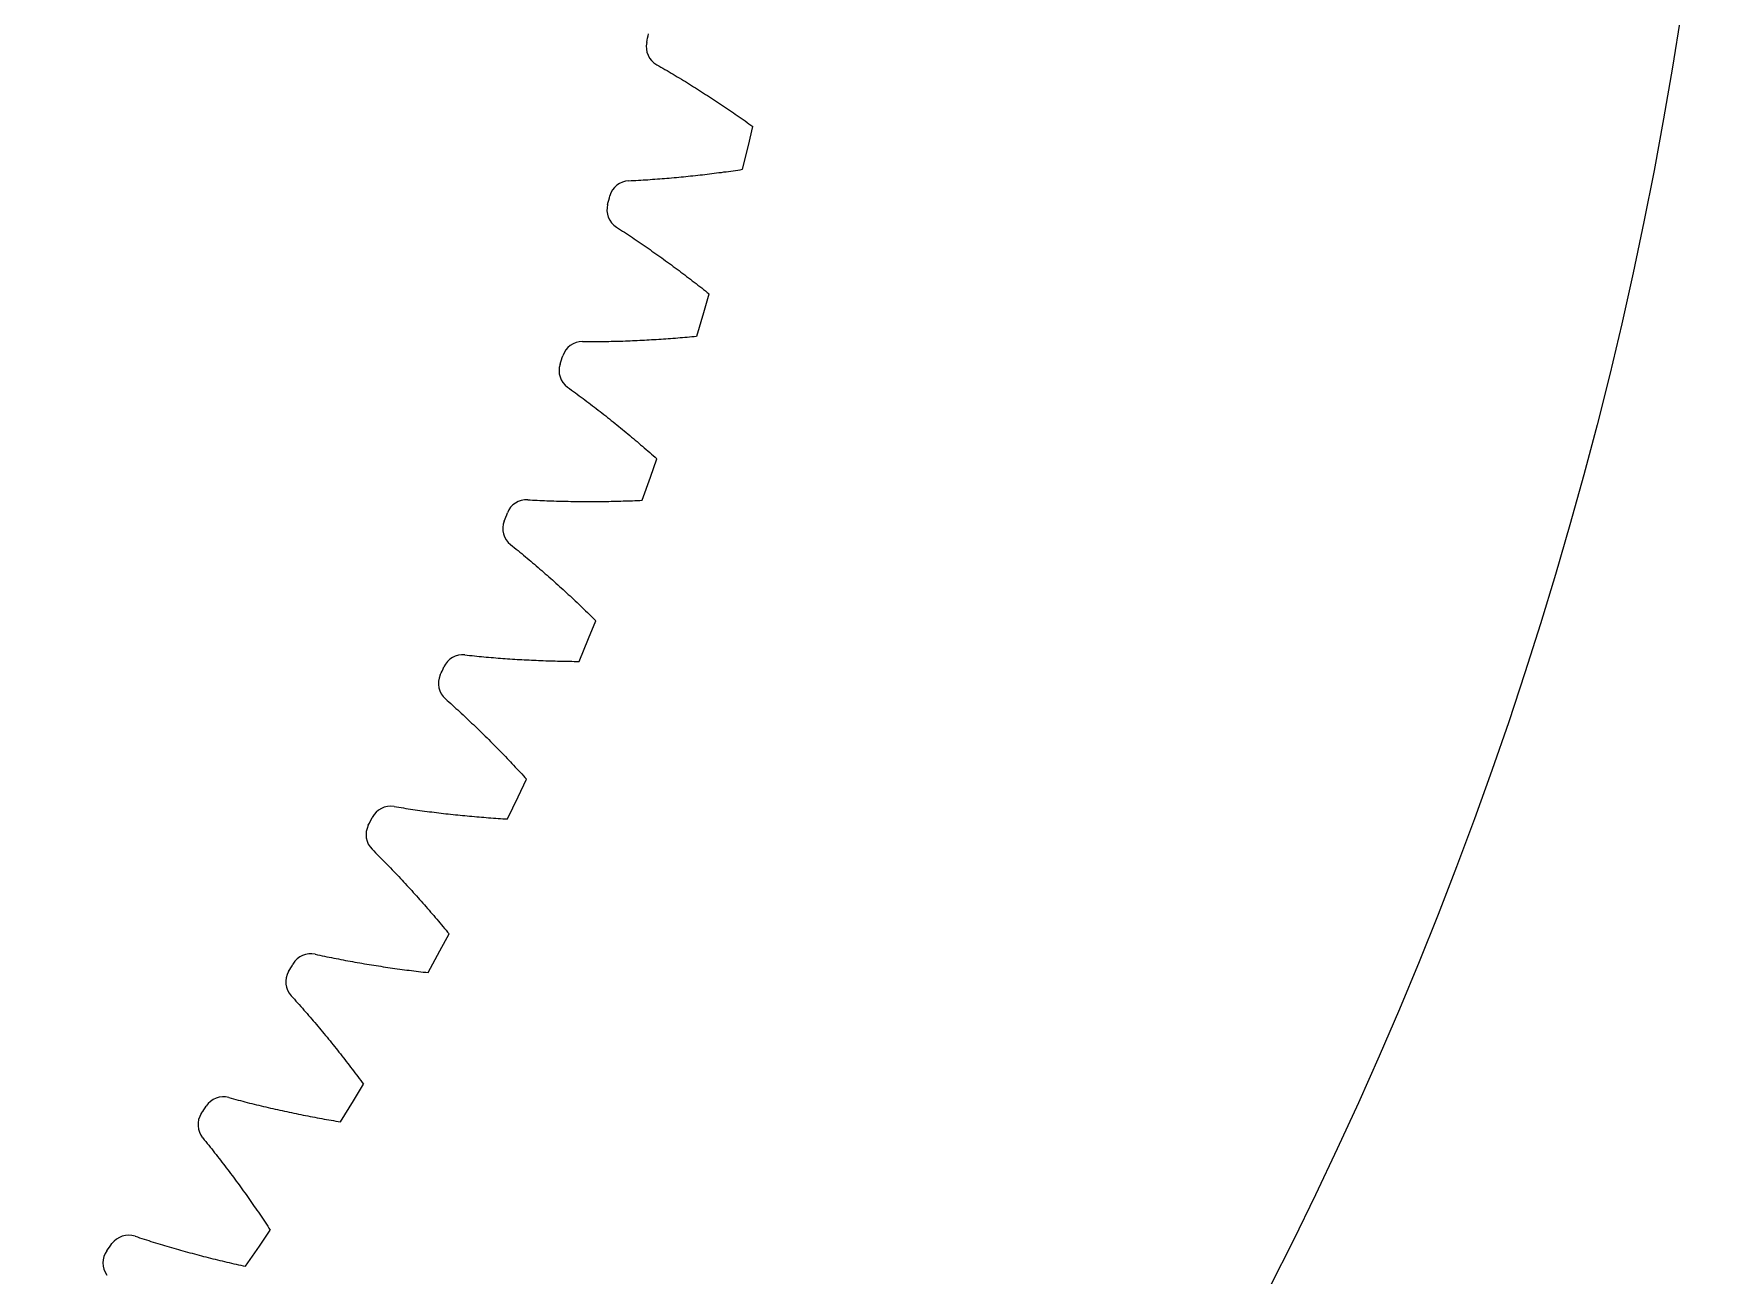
# Model space of a CAD drawing. Header units: inches. Extents: x -337 to 409, y -412 to 336.
# Drawn here: x -121.1 to -66.3, y 139.5 to 179.6 of the extents above; entities that cross this region are included whole.
import ezdxf

# ---------------------------------------------------------------- set-up
doc = ezdxf.new("R2010")
doc.units = ezdxf.units.IN
doc.header["$MEASUREMENT"] = 0

msp = doc.modelspace()

# ---------------------------------------------------------------- linework, layer by layer
at = {"color": 7, "linetype": 'Continuous'}
for p, q in [((-100.979, 178.578), (-100.912, 178.54)), ((-100.912, 178.54), (-100.846, 178.502)), ((-100.846, 178.502), (-100.779, 178.463)), ((-100.779, 178.463), (-100.712, 178.425)), ((-100.712, 178.425), (-100.646, 178.386)), ((-100.646, 178.386), (-100.58, 178.347)), ((-100.58, 178.347), (-100.513, 178.308)), ((-100.513, 178.308), (-100.447, 178.269)), ((-100.447, 178.269), (-100.381, 178.229)), ((-100.381, 178.229), (-100.315, 178.19)), ((-100.315, 178.19), (-100.249, 178.15)), ((-100.249, 178.15), (-100.183, 178.11)), ((-100.183, 178.11), (-100.117, 178.07)), ((-100.117, 178.07), (-100.052, 178.03)), ((-100.052, 178.03), (-99.986, 177.99)), ((-99.986, 177.99), (-99.921, 177.949)), ((-99.921, 177.949), (-99.855, 177.909)), ((-99.855, 177.909), (-99.79, 177.868)), ((-99.79, 177.868), (-99.725, 177.827)), ((-99.725, 177.827), (-99.66, 177.786)), ((-99.66, 177.786), (-99.595, 177.745)), ((-99.595, 177.745), (-99.53, 177.703)), ((-99.53, 177.703), (-99.465, 177.662)), ((-99.465, 177.662), (-99.4, 177.62)), ((-99.4, 177.62), (-99.336, 177.578)), ((-99.336, 177.578), (-99.271, 177.536)), ((-99.271, 177.536), (-99.207, 177.494)), ((-99.207, 177.494), (-99.142, 177.452)), ((-99.142, 177.452), (-99.078, 177.41)), ((-99.078, 177.41), (-99.014, 177.368)), ((-99.014, 177.368), (-98.95, 177.325)), ((-98.95, 177.325), (-98.886, 177.282)), ((-98.886, 177.282), (-98.822, 177.239)), ((-98.822, 177.239), (-98.758, 177.196)), ((-98.758, 177.196), (-98.694, 177.153)), ((-98.694, 177.153), (-98.63, 177.11)), ((-98.63, 177.11), (-98.567, 177.067)), ((-98.567, 177.067), (-98.503, 177.023)), ((-98.503, 177.023), (-98.44, 176.98)), ((-98.44, 176.98), (-98.377, 176.936)), ((-98.377, 176.936), (-98.313, 176.892)), ((-98.313, 176.892), (-98.25, 176.848)), ((-98.25, 176.848), (-98.187, 176.804)), ((-98.187, 176.804), (-98.124, 176.76)), ((-98.124, 176.76), (-98.061, 176.716)), ((-98.061, 176.716), (-97.998, 176.671)), ((-97.998, 176.671), (-97.936, 176.627)), ((-97.936, 176.627), (-97.873, 176.582)), ((-101.879, 174.83), (-101.802, 174.834)), ((-101.802, 174.834), (-101.725, 174.838)), ((-101.725, 174.838), (-101.648, 174.842)), ((-101.648, 174.842), (-101.572, 174.846)), ((-101.572, 174.846), (-101.495, 174.85)), ((-101.495, 174.85), (-101.418, 174.855)), ((-101.418, 174.855), (-101.341, 174.859)), ((-101.341, 174.859), (-101.264, 174.864)), ((-101.264, 174.864), (-101.188, 174.869)), ((-101.188, 174.869), (-101.111, 174.875)), ((-101.111, 174.875), (-101.034, 174.88)), ((-101.034, 174.88), (-100.957, 174.886)), ((-100.957, 174.886), (-100.881, 174.892)), ((-100.881, 174.892), (-100.804, 174.898)), ((-100.804, 174.898), (-100.727, 174.904)), ((-100.727, 174.904), (-100.65, 174.91)), ((-100.65, 174.91), (-100.574, 174.917)), ((-100.574, 174.917), (-100.497, 174.923)), ((-100.497, 174.923), (-100.42, 174.93)), ((-100.42, 174.93), (-100.344, 174.937)), ((-100.344, 174.937), (-100.267, 174.945)), ((-100.267, 174.945), (-100.191, 174.952)), ((-100.191, 174.952), (-100.114, 174.959)), ((-100.114, 174.959), (-100.037, 174.967)), ((-100.037, 174.967), (-99.961, 174.975)), ((-99.961, 174.975), (-99.884, 174.983)), ((-99.884, 174.983), (-99.808, 174.991)), ((-99.808, 174.991), (-99.731, 175)), ((-99.731, 175), (-99.655, 175.008)), ((-99.655, 175.008), (-99.578, 175.017)), ((-99.578, 175.017), (-99.502, 175.025)), ((-99.502, 175.025), (-99.425, 175.034)), ((-99.425, 175.034), (-99.349, 175.044)), ((-99.349, 175.044), (-99.273, 175.053)), ((-99.273, 175.053), (-99.196, 175.062)), ((-99.196, 175.062), (-99.12, 175.072)), ((-99.12, 175.072), (-99.043, 175.082)), ((-99.043, 175.082), (-98.967, 175.091)), ((-98.967, 175.091), (-98.891, 175.101)), ((-98.891, 175.101), (-98.815, 175.112)), ((-98.815, 175.112), (-98.738, 175.122)), ((-98.738, 175.122), (-98.662, 175.132)), ((-98.662, 175.132), (-98.586, 175.143)), ((-98.586, 175.143), (-98.51, 175.154)), ((-98.51, 175.154), (-98.433, 175.165)), ((-98.433, 175.165), (-98.357, 175.176)), ((-98.357, 175.176), (-98.281, 175.187)), ((-98.281, 175.187), (-98.205, 175.199)), ((-102.281, 173.33), (-102.216, 173.288)), ((-102.216, 173.288), (-102.152, 173.247)), ((-102.152, 173.247), (-102.087, 173.205)), ((-102.087, 173.205), (-102.023, 173.163)), ((-102.023, 173.163), (-101.958, 173.121)), ((-101.958, 173.121), (-101.894, 173.078)), ((-101.894, 173.078), (-101.83, 173.036)), ((-101.83, 173.036), (-101.766, 172.993)), ((-101.766, 172.993), (-101.702, 172.951)), ((-101.702, 172.951), (-101.638, 172.907)), ((-101.638, 172.907), (-101.574, 172.864)), ((-101.574, 172.864), (-101.51, 172.821)), ((-101.51, 172.821), (-101.447, 172.778)), ((-101.447, 172.778), (-101.383, 172.734)), ((-101.383, 172.734), (-101.32, 172.69)), ((-101.32, 172.69), (-101.257, 172.647)), ((-101.257, 172.647), (-101.194, 172.603)), ((-101.194, 172.603), (-101.131, 172.559)), ((-101.131, 172.559), (-101.068, 172.514)), ((-101.068, 172.514), (-101.005, 172.47)), ((-101.005, 172.47), (-100.942, 172.425)), ((-100.942, 172.425), (-100.879, 172.381)), ((-100.879, 172.381), (-100.817, 172.336)), ((-100.817, 172.336), (-100.754, 172.291)), ((-100.754, 172.291), (-100.692, 172.246)), ((-100.692, 172.246), (-100.63, 172.201)), ((-100.63, 172.201), (-100.568, 172.155)), ((-100.568, 172.155), (-100.506, 172.11)), ((-100.506, 172.11), (-100.444, 172.064)), ((-100.444, 172.064), (-100.382, 172.018)), ((-100.382, 172.018), (-100.32, 171.972)), ((-100.32, 171.972), (-100.258, 171.926)), ((-100.258, 171.926), (-100.197, 171.88)), ((-100.197, 171.88), (-100.135, 171.834)), ((-100.135, 171.834), (-100.074, 171.788)), ((-100.074, 171.788), (-100.012, 171.741)), ((-100.012, 171.741), (-99.951, 171.695)), ((-99.951, 171.695), (-99.89, 171.648)), ((-99.89, 171.648), (-99.829, 171.601)), ((-99.829, 171.601), (-99.768, 171.554)), ((-99.768, 171.554), (-99.707, 171.507)), ((-99.707, 171.507), (-99.646, 171.46)), ((-99.646, 171.46), (-99.585, 171.412)), ((-99.585, 171.412), (-99.525, 171.365)), ((-99.525, 171.365), (-99.464, 171.317)), ((-99.464, 171.317), (-99.404, 171.27)), ((-99.404, 171.27), (-99.344, 171.222)), ((-99.344, 171.222), (-99.284, 171.174)), ((-100.301, 169.755), (-100.224, 169.762)), ((-100.224, 169.762), (-100.147, 169.768)), ((-100.147, 169.768), (-100.071, 169.775)), ((-100.071, 169.775), (-99.994, 169.781)), ((-99.994, 169.781), (-99.917, 169.788)), ((-99.917, 169.788), (-99.841, 169.796)), ((-99.841, 169.796), (-99.764, 169.803)), ((-99.764, 169.803), (-99.688, 169.81)), ((-103.376, 169.635), (-103.299, 169.634)), ((-103.299, 169.634), (-103.222, 169.634)), ((-103.222, 169.634), (-103.145, 169.634)), ((-103.145, 169.634), (-103.068, 169.634)), ((-103.068, 169.634), (-102.991, 169.634)), ((-102.991, 169.634), (-102.914, 169.635)), ((-102.914, 169.635), (-102.837, 169.635)), ((-102.837, 169.635), (-102.76, 169.636)), ((-102.76, 169.636), (-102.683, 169.637)), ((-102.683, 169.637), (-102.606, 169.639)), ((-102.606, 169.639), (-102.529, 169.64)), ((-102.529, 169.64), (-102.452, 169.642)), ((-102.452, 169.642), (-102.375, 169.643)), ((-102.375, 169.643), (-102.298, 169.645)), ((-102.298, 169.645), (-102.222, 169.648)), ((-102.222, 169.648), (-102.145, 169.65)), ((-102.145, 169.65), (-102.068, 169.652)), ((-102.068, 169.652), (-101.991, 169.655)), ((-101.991, 169.655), (-101.914, 169.658)), ((-101.914, 169.658), (-101.837, 169.661)), ((-101.837, 169.661), (-101.76, 169.664)), ((-101.76, 169.664), (-101.683, 169.667)), ((-101.683, 169.667), (-101.606, 169.671)), ((-101.606, 169.671), (-101.529, 169.675)), ((-101.529, 169.675), (-101.453, 169.679)), ((-101.453, 169.679), (-101.376, 169.683)), ((-101.376, 169.683), (-101.299, 169.687)), ((-101.299, 169.687), (-101.222, 169.691)), ((-101.222, 169.691), (-101.145, 169.696)), ((-101.145, 169.696), (-101.068, 169.7)), ((-101.068, 169.7), (-100.992, 169.705)), ((-100.992, 169.705), (-100.915, 169.71)), ((-100.915, 169.71), (-100.838, 169.715)), ((-100.838, 169.715), (-100.761, 169.72)), ((-100.761, 169.72), (-100.684, 169.726)), ((-100.684, 169.726), (-100.608, 169.731)), ((-100.608, 169.731), (-100.531, 169.737)), ((-100.531, 169.737), (-100.454, 169.743)), ((-100.454, 169.743), (-100.377, 169.749)), ((-100.377, 169.749), (-100.301, 169.755)), ((-103.856, 168.157), (-103.793, 168.113)), ((-103.793, 168.113), (-103.731, 168.067)), ((-103.731, 168.067), (-103.668, 168.022)), ((-103.668, 168.022), (-103.606, 167.977)), ((-103.606, 167.977), (-103.544, 167.931)), ((-103.544, 167.931), (-103.482, 167.886)), ((-103.482, 167.886), (-103.42, 167.84)), ((-103.42, 167.84), (-103.359, 167.794)), ((-103.359, 167.794), (-103.297, 167.748)), ((-103.297, 167.748), (-103.236, 167.702)), ((-103.236, 167.702), (-103.174, 167.655)), ((-103.174, 167.655), (-103.113, 167.609)), ((-103.113, 167.609), (-103.052, 167.562)), ((-103.052, 167.562), (-102.991, 167.515)), ((-102.991, 167.515), (-102.93, 167.468)), ((-102.93, 167.468), (-102.869, 167.421)), ((-102.869, 167.421), (-102.808, 167.374)), ((-102.808, 167.374), (-102.747, 167.327)), ((-102.747, 167.327), (-102.687, 167.279)), ((-102.687, 167.279), (-102.626, 167.232)), ((-102.626, 167.232), (-102.566, 167.184)), ((-102.566, 167.184), (-102.506, 167.136)), ((-102.506, 167.136), (-102.446, 167.088)), ((-102.446, 167.088), (-102.386, 167.04)), ((-102.386, 167.04), (-102.326, 166.991)), ((-102.326, 166.991), (-102.266, 166.943)), ((-102.266, 166.943), (-102.206, 166.894)), ((-102.206, 166.894), (-102.147, 166.846)), ((-102.147, 166.846), (-102.087, 166.797)), ((-102.087, 166.797), (-102.028, 166.748)), ((-102.028, 166.748), (-101.968, 166.699)), ((-101.968, 166.699), (-101.909, 166.65)), ((-101.909, 166.65), (-101.85, 166.601)), ((-101.85, 166.601), (-101.791, 166.551)), ((-101.791, 166.551), (-101.732, 166.502)), ((-101.732, 166.502), (-101.673, 166.452)), ((-101.673, 166.452), (-101.614, 166.402)), ((-101.614, 166.402), (-101.556, 166.352)), ((-101.556, 166.352), (-101.497, 166.302)), ((-101.497, 166.302), (-101.439, 166.252)), ((-101.439, 166.252), (-101.38, 166.202)), ((-101.38, 166.202), (-101.322, 166.152)), ((-101.322, 166.152), (-101.264, 166.101)), ((-101.264, 166.101), (-101.206, 166.051)), ((-101.206, 166.051), (-101.148, 166)), ((-101.148, 166), (-101.09, 165.949)), ((-101.09, 165.949), (-101.033, 165.898)), ((-101.033, 165.898), (-100.975, 165.847)), ((-105.142, 164.524), (-105.066, 164.52)), ((-105.066, 164.52), (-104.989, 164.515)), ((-104.989, 164.515), (-104.912, 164.511)), ((-104.912, 164.511), (-104.835, 164.507)), ((-104.835, 164.507), (-104.758, 164.504)), ((-104.758, 164.504), (-104.681, 164.5)), ((-104.681, 164.5), (-104.604, 164.497)), ((-104.604, 164.497), (-104.527, 164.494)), ((-104.527, 164.494), (-104.451, 164.491)), ((-104.451, 164.491), (-104.374, 164.488)), ((-104.374, 164.488), (-104.297, 164.485)), ((-104.297, 164.485), (-104.22, 164.483)), ((-104.22, 164.483), (-104.143, 164.481)), ((-104.143, 164.481), (-104.066, 164.479)), ((-104.066, 164.479), (-103.989, 164.477)), ((-103.989, 164.477), (-103.912, 164.475)), ((-103.912, 164.475), (-103.835, 164.474)), ((-103.835, 164.474), (-103.758, 164.472)), ((-103.758, 164.472), (-103.681, 164.471)), ((-103.681, 164.471), (-103.604, 164.47)), ((-103.604, 164.47), (-103.527, 164.469)), ((-103.527, 164.469), (-103.45, 164.469)), ((-103.45, 164.469), (-103.373, 164.468)), ((-103.373, 164.468), (-103.296, 164.468)), ((-103.296, 164.468), (-103.219, 164.468)), ((-103.219, 164.468), (-103.142, 164.468)), ((-103.142, 164.468), (-103.066, 164.468)), ((-103.066, 164.468), (-102.989, 164.468)), ((-102.989, 164.468), (-102.912, 164.468)), ((-102.912, 164.468), (-102.835, 164.469)), ((-102.835, 164.469), (-102.758, 164.47)), ((-102.758, 164.47), (-102.681, 164.471)), ((-102.681, 164.471), (-102.604, 164.472)), ((-102.604, 164.472), (-102.527, 164.473)), ((-102.527, 164.473), (-102.45, 164.474)), ((-102.45, 164.474), (-102.373, 164.476)), ((-102.373, 164.476), (-102.296, 164.478)), ((-102.296, 164.478), (-102.219, 164.48)), ((-102.219, 164.48), (-102.142, 164.482)), ((-102.142, 164.482), (-102.065, 164.484)), ((-102.065, 164.484), (-101.988, 164.486)), ((-101.988, 164.486), (-101.911, 164.488)), ((-101.911, 164.488), (-101.834, 164.491)), ((-101.834, 164.491), (-101.757, 164.494)), ((-101.757, 164.494), (-101.681, 164.497)), ((-101.681, 164.497), (-101.604, 164.5)), ((-101.604, 164.5), (-101.527, 164.503)), ((-101.527, 164.503), (-101.45, 164.506)), ((-105.699, 163.074), (-105.639, 163.026)), ((-105.639, 163.026), (-105.579, 162.978)), ((-105.579, 162.978), (-105.519, 162.929)), ((-105.519, 162.929), (-105.459, 162.881)), ((-105.459, 162.881), (-105.4, 162.832)), ((-105.4, 162.832), (-105.34, 162.783)), ((-105.34, 162.783), (-105.281, 162.734)), ((-105.281, 162.734), (-105.222, 162.685)), ((-105.222, 162.685), (-105.162, 162.636)), ((-105.162, 162.636), (-105.103, 162.587)), ((-105.103, 162.587), (-105.044, 162.537)), ((-105.044, 162.537), (-104.986, 162.488)), ((-104.986, 162.488), (-104.927, 162.438)), ((-104.927, 162.438), (-104.868, 162.388)), ((-104.868, 162.388), (-104.81, 162.338)), ((-104.81, 162.338), (-104.752, 162.287)), ((-104.752, 162.287), (-104.694, 162.237)), ((-104.694, 162.237), (-104.635, 162.186)), ((-104.635, 162.186), (-104.578, 162.136)), ((-104.578, 162.136), (-104.52, 162.085)), ((-104.52, 162.085), (-104.462, 162.034)), ((-104.462, 162.034), (-104.404, 161.983)), ((-104.404, 161.983), (-104.347, 161.932)), ((-104.347, 161.932), (-104.289, 161.881)), ((-104.289, 161.881), (-104.232, 161.83)), ((-104.232, 161.83), (-104.175, 161.778)), ((-104.175, 161.778), (-104.118, 161.726)), ((-104.118, 161.726), (-104.061, 161.675)), ((-104.061, 161.675), (-104.004, 161.623)), ((-104.004, 161.623), (-103.947, 161.571)), ((-103.947, 161.571), (-103.89, 161.519)), ((-103.89, 161.519), (-103.834, 161.467)), ((-103.834, 161.467), (-103.777, 161.415)), ((-103.777, 161.415), (-103.721, 161.362)), ((-103.721, 161.362), (-103.665, 161.31)), ((-103.665, 161.31), (-103.609, 161.257)), ((-103.609, 161.257), (-103.553, 161.204)), ((-103.553, 161.204), (-103.497, 161.151)), ((-103.497, 161.151), (-103.441, 161.098)), ((-103.441, 161.098), (-103.385, 161.045)), ((-103.385, 161.045), (-103.329, 160.992)), ((-103.329, 160.992), (-103.274, 160.939)), ((-103.274, 160.939), (-103.219, 160.885)), ((-103.219, 160.885), (-103.163, 160.832)), ((-103.163, 160.832), (-103.108, 160.778)), ((-103.108, 160.778), (-103.053, 160.724)), ((-103.053, 160.724), (-102.998, 160.671)), ((-102.998, 160.671), (-102.943, 160.617)), ((-107.174, 159.513), (-107.097, 159.505)), ((-107.097, 159.505), (-107.021, 159.496)), ((-107.021, 159.496), (-106.944, 159.488)), ((-106.944, 159.488), (-106.868, 159.481)), ((-106.868, 159.481), (-106.791, 159.473)), ((-106.791, 159.473), (-106.715, 159.465)), ((-106.715, 159.465), (-106.638, 159.458)), ((-106.638, 159.458), (-106.561, 159.451)), ((-106.561, 159.451), (-106.485, 159.444)), ((-106.485, 159.444), (-106.408, 159.437)), ((-106.408, 159.437), (-106.331, 159.43)), ((-106.331, 159.43), (-106.255, 159.424)), ((-106.255, 159.424), (-106.178, 159.418)), ((-106.178, 159.418), (-106.101, 159.411)), ((-106.101, 159.411), (-106.025, 159.406)), ((-106.025, 159.406), (-105.948, 159.4)), ((-105.948, 159.4), (-105.871, 159.394)), ((-105.871, 159.394), (-105.794, 159.389)), ((-105.794, 159.389), (-105.718, 159.384)), ((-105.718, 159.384), (-105.641, 159.379)), ((-105.641, 159.379), (-105.564, 159.374)), ((-105.564, 159.374), (-105.487, 159.369)), ((-105.487, 159.369), (-105.41, 159.365)), ((-105.41, 159.365), (-105.333, 159.36)), ((-105.333, 159.36), (-105.257, 159.356)), ((-105.257, 159.356), (-105.18, 159.352)), ((-105.18, 159.352), (-105.103, 159.348)), ((-105.103, 159.348), (-105.026, 159.344)), ((-105.026, 159.344), (-104.949, 159.341)), ((-104.949, 159.341), (-104.872, 159.337)), ((-104.872, 159.337), (-104.795, 159.334)), ((-104.795, 159.334), (-104.719, 159.331)), ((-104.719, 159.331), (-104.642, 159.328)), ((-104.642, 159.328), (-104.565, 159.325)), ((-104.565, 159.325), (-104.488, 159.323)), ((-104.488, 159.323), (-104.411, 159.32)), ((-104.411, 159.32), (-104.334, 159.318)), ((-104.334, 159.318), (-104.257, 159.316)), ((-104.257, 159.316), (-104.18, 159.314)), ((-104.18, 159.314), (-104.103, 159.312)), ((-104.103, 159.312), (-104.026, 159.31)), ((-104.026, 159.31), (-103.949, 159.309)), ((-103.949, 159.309), (-103.872, 159.307)), ((-103.872, 159.307), (-103.795, 159.306)), ((-103.795, 159.306), (-103.718, 159.305)), ((-103.718, 159.305), (-103.641, 159.304)), ((-103.641, 159.304), (-103.564, 159.303)), ((-103.564, 159.303), (-103.487, 159.302)), ((-107.806, 158.094), (-107.748, 158.043)), ((-107.748, 158.043), (-107.691, 157.992)), ((-107.691, 157.992), (-107.633, 157.94)), ((-107.633, 157.94), (-107.576, 157.889)), ((-107.576, 157.889), (-107.519, 157.837)), ((-107.519, 157.837), (-107.463, 157.785)), ((-107.463, 157.785), (-107.406, 157.733)), ((-107.406, 157.733), (-107.349, 157.681)), ((-107.349, 157.681), (-107.293, 157.629)), ((-107.293, 157.629), (-107.236, 157.576)), ((-107.236, 157.576), (-107.18, 157.524)), ((-107.18, 157.524), (-107.124, 157.471)), ((-107.124, 157.471), (-107.068, 157.418)), ((-107.068, 157.418), (-107.012, 157.365)), ((-107.012, 157.365), (-106.957, 157.312)), ((-106.957, 157.312), (-106.901, 157.259)), ((-106.901, 157.259), (-106.846, 157.206)), ((-106.846, 157.206), (-106.79, 157.152)), ((-106.79, 157.152), (-106.735, 157.099)), ((-106.735, 157.099), (-106.68, 157.045)), ((-106.68, 157.045), (-106.625, 156.991)), ((-106.625, 156.991), (-106.57, 156.937)), ((-106.57, 156.937), (-106.515, 156.883)), ((-106.515, 156.883), (-106.46, 156.829)), ((-106.46, 156.829), (-106.406, 156.775)), ((-106.406, 156.775), (-106.351, 156.72)), ((-106.351, 156.72), (-106.297, 156.666)), ((-106.297, 156.666), (-106.243, 156.611)), ((-106.243, 156.611), (-106.189, 156.556)), ((-106.189, 156.556), (-106.135, 156.502)), ((-106.135, 156.502), (-106.081, 156.447)), ((-106.081, 156.447), (-106.027, 156.392)), ((-106.027, 156.392), (-105.974, 156.336)), ((-105.974, 156.336), (-105.92, 156.281)), ((-105.92, 156.281), (-105.867, 156.226)), ((-105.867, 156.226), (-105.813, 156.17)), ((-105.813, 156.17), (-105.76, 156.115)), ((-105.76, 156.115), (-105.707, 156.059)), ((-105.707, 156.059), (-105.654, 156.003)), ((-105.654, 156.003), (-105.601, 155.947)), ((-105.601, 155.947), (-105.548, 155.891)), ((-105.548, 155.891), (-105.496, 155.835)), ((-105.496, 155.835), (-105.443, 155.779)), ((-105.443, 155.779), (-105.391, 155.722)), ((-105.391, 155.722), (-105.338, 155.666)), ((-105.338, 155.666), (-105.286, 155.609)), ((-105.286, 155.609), (-105.234, 155.553)), ((-105.234, 155.553), (-105.182, 155.496)), ((-109.465, 154.616), (-109.389, 154.603)), ((-109.389, 154.603), (-109.313, 154.591)), ((-109.313, 154.591), (-109.237, 154.579)), ((-109.237, 154.579), (-109.161, 154.567)), ((-109.161, 154.567), (-109.085, 154.555)), ((-109.085, 154.555), (-109.009, 154.543)), ((-109.009, 154.543), (-108.933, 154.532)), ((-108.933, 154.532), (-108.857, 154.521)), ((-108.857, 154.521), (-108.78, 154.51)), ((-108.78, 154.51), (-108.704, 154.499)), ((-108.704, 154.499), (-108.628, 154.489)), ((-108.628, 154.489), (-108.552, 154.478)), ((-108.552, 154.478), (-108.475, 154.468)), ((-108.475, 154.468), (-108.399, 154.458)), ((-108.399, 154.458), (-108.323, 154.448)), ((-108.323, 154.448), (-108.246, 154.438)), ((-108.246, 154.438), (-108.17, 154.429)), ((-108.17, 154.429), (-108.094, 154.419)), ((-108.094, 154.419), (-108.017, 154.41)), ((-108.017, 154.41), (-107.941, 154.401)), ((-107.941, 154.401), (-107.865, 154.392)), ((-107.865, 154.392), (-107.788, 154.383)), ((-107.788, 154.383), (-107.712, 154.375)), ((-107.712, 154.375), (-107.635, 154.366)), ((-107.635, 154.366), (-107.558, 154.358)), ((-107.558, 154.358), (-107.482, 154.35)), ((-107.482, 154.35), (-107.405, 154.342)), ((-107.405, 154.342), (-107.329, 154.334)), ((-107.329, 154.334), (-107.252, 154.327)), ((-107.252, 154.327), (-107.176, 154.32)), ((-107.176, 154.32), (-107.099, 154.312)), ((-107.099, 154.312), (-107.022, 154.305)), ((-107.022, 154.305), (-106.946, 154.298)), ((-106.946, 154.298), (-106.869, 154.291)), ((-106.869, 154.291), (-106.792, 154.285)), ((-106.792, 154.285), (-106.716, 154.278)), ((-106.716, 154.278), (-106.639, 154.272)), ((-106.639, 154.272), (-106.562, 154.266)), ((-106.562, 154.266), (-106.486, 154.26)), ((-106.486, 154.26), (-106.409, 154.254)), ((-106.409, 154.254), (-106.332, 154.248)), ((-106.332, 154.248), (-106.255, 154.242)), ((-106.255, 154.242), (-106.179, 154.237)), ((-106.179, 154.237), (-106.102, 154.232)), ((-106.102, 154.232), (-106.025, 154.226)), ((-106.025, 154.226), (-105.948, 154.221)), ((-105.948, 154.221), (-105.871, 154.217)), ((-105.871, 154.217), (-105.795, 154.212)), ((-110.17, 153.232), (-110.115, 153.178)), ((-110.115, 153.178), (-110.061, 153.123)), ((-110.061, 153.123), (-110.006, 153.069)), ((-110.006, 153.069), (-109.952, 153.014)), ((-109.952, 153.014), (-109.898, 152.96)), ((-109.898, 152.96), (-109.844, 152.905)), ((-109.844, 152.905), (-109.79, 152.85)), ((-109.79, 152.85), (-109.736, 152.795)), ((-109.736, 152.795), (-109.682, 152.74)), ((-109.682, 152.74), (-109.629, 152.685)), ((-109.629, 152.685), (-109.575, 152.629)), ((-109.575, 152.629), (-109.522, 152.574)), ((-109.522, 152.574), (-109.469, 152.518)), ((-109.469, 152.518), (-109.416, 152.462)), ((-109.416, 152.462), (-109.363, 152.406)), ((-109.363, 152.406), (-109.31, 152.35)), ((-109.31, 152.35), (-109.258, 152.294)), ((-109.258, 152.294), (-109.205, 152.238)), ((-109.205, 152.238), (-109.153, 152.181)), ((-109.153, 152.181), (-109.101, 152.125)), ((-109.101, 152.125), (-109.049, 152.068)), ((-109.049, 152.068), (-108.996, 152.012)), ((-108.996, 152.012), (-108.945, 151.955)), ((-108.945, 151.955), (-108.893, 151.898)), ((-108.893, 151.898), (-108.841, 151.841)), ((-108.841, 151.841), (-108.79, 151.783)), ((-108.79, 151.783), (-108.738, 151.726)), ((-108.738, 151.726), (-108.687, 151.669)), ((-108.687, 151.669), (-108.636, 151.611)), ((-108.636, 151.611), (-108.585, 151.554)), ((-108.585, 151.554), (-108.534, 151.496)), ((-108.534, 151.496), (-108.483, 151.438)), ((-108.483, 151.438), (-108.433, 151.38)), ((-108.433, 151.38), (-108.382, 151.322)), ((-108.382, 151.322), (-108.332, 151.264)), ((-108.332, 151.264), (-108.281, 151.206)), ((-108.281, 151.206), (-108.231, 151.148)), ((-108.231, 151.148), (-108.181, 151.089)), ((-108.181, 151.089), (-108.131, 151.031)), ((-108.131, 151.031), (-108.081, 150.972)), ((-108.081, 150.972), (-108.031, 150.913)), ((-108.031, 150.913), (-107.982, 150.855)), ((-107.982, 150.855), (-107.932, 150.796)), ((-107.932, 150.796), (-107.883, 150.737)), ((-107.883, 150.737), (-107.833, 150.678)), ((-107.833, 150.678), (-107.784, 150.618)), ((-107.784, 150.618), (-107.735, 150.559)), ((-107.735, 150.559), (-107.686, 150.5)), ((-112.009, 149.845), (-111.934, 149.828)), ((-111.934, 149.828), (-111.859, 149.812)), ((-111.859, 149.812), (-111.784, 149.796)), ((-111.784, 149.796), (-111.708, 149.78)), ((-111.708, 149.78), (-111.633, 149.764)), ((-111.633, 149.764), (-111.557, 149.749)), ((-111.557, 149.749), (-111.482, 149.733)), ((-111.482, 149.733), (-111.407, 149.718)), ((-111.407, 149.718), (-111.331, 149.703)), ((-111.331, 149.703), (-111.256, 149.689)), ((-111.256, 149.689), (-111.18, 149.674)), ((-111.18, 149.674), (-111.104, 149.66)), ((-111.104, 149.66), (-111.029, 149.645)), ((-111.029, 149.645), (-110.953, 149.631)), ((-110.953, 149.631), (-110.877, 149.617)), ((-110.877, 149.617), (-110.802, 149.604)), ((-110.802, 149.604), (-110.726, 149.59)), ((-110.726, 149.59), (-110.65, 149.577)), ((-110.65, 149.577), (-110.574, 149.563)), ((-110.574, 149.563), (-110.499, 149.55)), ((-110.499, 149.55), (-110.423, 149.537)), ((-110.423, 149.537), (-110.347, 149.525)), ((-110.347, 149.525), (-110.271, 149.512)), ((-110.271, 149.512), (-110.195, 149.5)), ((-110.195, 149.5), (-110.119, 149.488)), ((-110.119, 149.488), (-110.043, 149.476)), ((-110.043, 149.476), (-109.967, 149.464)), ((-109.967, 149.464), (-109.891, 149.452)), ((-109.891, 149.452), (-109.815, 149.44)), ((-109.815, 149.44), (-109.739, 149.429)), ((-109.739, 149.429), (-109.662, 149.418)), ((-109.662, 149.418), (-109.586, 149.407)), ((-109.586, 149.407), (-109.51, 149.396)), ((-109.51, 149.396), (-109.434, 149.385)), ((-109.434, 149.385), (-109.358, 149.374)), ((-109.358, 149.374), (-109.281, 149.364)), ((-109.281, 149.364), (-109.205, 149.353)), ((-109.205, 149.353), (-109.129, 149.343)), ((-109.129, 149.343), (-109.053, 149.333)), ((-109.053, 149.333), (-108.976, 149.323)), ((-108.976, 149.323), (-108.9, 149.313)), ((-108.9, 149.313), (-108.823, 149.304)), ((-108.823, 149.304), (-108.747, 149.294)), ((-108.747, 149.294), (-108.671, 149.285)), ((-108.671, 149.285), (-108.594, 149.276)), ((-108.594, 149.276), (-108.518, 149.267)), ((-108.518, 149.267), (-108.442, 149.258)), ((-108.442, 149.258), (-108.365, 149.249)), ((-112.786, 148.499), (-112.734, 148.442)), ((-112.734, 148.442), (-112.682, 148.386)), ((-112.682, 148.386), (-112.631, 148.328)), ((-112.631, 148.328), (-112.579, 148.271)), ((-112.579, 148.271), (-112.528, 148.214)), ((-112.528, 148.214), (-112.477, 148.156)), ((-112.477, 148.156), (-112.426, 148.099)), ((-112.426, 148.099), (-112.375, 148.041)), ((-112.375, 148.041), (-112.324, 147.983)), ((-112.324, 147.983), (-112.274, 147.925)), ((-112.274, 147.925), (-112.223, 147.867)), ((-112.223, 147.867), (-112.173, 147.808)), ((-112.173, 147.808), (-112.123, 147.75)), ((-112.123, 147.75), (-112.073, 147.691)), ((-112.073, 147.691), (-112.023, 147.633)), ((-112.023, 147.633), (-111.973, 147.574)), ((-111.973, 147.574), (-111.924, 147.515)), ((-111.924, 147.515), (-111.874, 147.456)), ((-111.874, 147.456), (-111.825, 147.397)), ((-111.825, 147.397), (-111.776, 147.338)), ((-111.776, 147.338), (-111.727, 147.279)), ((-111.727, 147.279), (-111.678, 147.22)), ((-111.678, 147.22), (-111.629, 147.16)), ((-111.629, 147.16), (-111.58, 147.1)), ((-111.58, 147.1), (-111.532, 147.041)), ((-111.532, 147.041), (-111.483, 146.981)), ((-111.483, 146.981), (-111.435, 146.921)), ((-111.435, 146.921), (-111.387, 146.861)), ((-111.387, 146.861), (-111.338, 146.801)), ((-111.338, 146.801), (-111.291, 146.741)), ((-111.291, 146.741), (-111.243, 146.68)), ((-111.243, 146.68), (-111.195, 146.62)), ((-111.195, 146.62), (-111.147, 146.56)), ((-111.147, 146.56), (-111.1, 146.499)), ((-111.1, 146.499), (-111.053, 146.438)), ((-111.053, 146.438), (-111.005, 146.377)), ((-111.005, 146.377), (-110.958, 146.317)), ((-110.958, 146.317), (-110.911, 146.256)), ((-110.911, 146.256), (-110.865, 146.195)), ((-110.865, 146.195), (-110.818, 146.133)), ((-110.818, 146.133), (-110.771, 146.072)), ((-110.771, 146.072), (-110.725, 146.011)), ((-110.725, 146.011), (-110.678, 145.95)), ((-110.678, 145.95), (-110.632, 145.888)), ((-110.632, 145.888), (-110.586, 145.826)), ((-110.586, 145.826), (-110.54, 145.765)), ((-110.54, 145.765), (-110.494, 145.703)), ((-110.494, 145.703), (-110.448, 145.641)), ((-114.8, 145.213), (-114.725, 145.193)), ((-114.725, 145.193), (-114.651, 145.173)), ((-114.651, 145.173), (-114.577, 145.153)), ((-114.577, 145.153), (-114.502, 145.133)), ((-114.502, 145.133), (-114.428, 145.113)), ((-114.428, 145.113), (-114.353, 145.094)), ((-114.353, 145.094), (-114.279, 145.075)), ((-114.279, 145.075), (-114.204, 145.055)), ((-114.204, 145.055), (-114.13, 145.036)), ((-114.13, 145.036), (-114.055, 145.018)), ((-114.055, 145.018), (-113.981, 144.999)), ((-113.981, 144.999), (-113.906, 144.981)), ((-113.906, 144.981), (-113.831, 144.963)), ((-113.831, 144.963), (-113.756, 144.945)), ((-113.756, 144.945), (-113.681, 144.927)), ((-113.681, 144.927), (-113.606, 144.909)), ((-113.606, 144.909), (-113.531, 144.892)), ((-113.531, 144.892), (-113.456, 144.875)), ((-113.456, 144.875), (-113.381, 144.857)), ((-113.381, 144.857), (-113.306, 144.84)), ((-113.306, 144.84), (-113.231, 144.823)), ((-113.231, 144.823), (-113.156, 144.807)), ((-113.156, 144.807), (-113.081, 144.79)), ((-113.081, 144.79), (-113.006, 144.774)), ((-113.006, 144.774), (-112.93, 144.758)), ((-112.93, 144.758), (-112.855, 144.742)), ((-112.855, 144.742), (-112.78, 144.726)), ((-112.78, 144.726), (-112.705, 144.71)), ((-112.705, 144.71), (-112.629, 144.695)), ((-112.629, 144.695), (-112.554, 144.679)), ((-112.554, 144.679), (-112.478, 144.664)), ((-112.478, 144.664), (-112.403, 144.649)), ((-112.403, 144.649), (-112.327, 144.634)), ((-112.327, 144.634), (-112.252, 144.619)), ((-112.252, 144.619), (-112.176, 144.605)), ((-112.176, 144.605), (-112.101, 144.59)), ((-112.101, 144.59), (-112.025, 144.576)), ((-112.025, 144.576), (-111.95, 144.562)), ((-111.95, 144.562), (-111.874, 144.548)), ((-111.874, 144.548), (-111.798, 144.534)), ((-111.798, 144.534), (-111.722, 144.52)), ((-111.722, 144.52), (-111.647, 144.506)), ((-111.647, 144.506), (-111.571, 144.493)), ((-111.571, 144.493), (-111.495, 144.48)), ((-111.495, 144.48), (-111.419, 144.467)), ((-111.419, 144.467), (-111.343, 144.454)), ((-111.343, 144.454), (-111.267, 144.441)), ((-111.267, 144.441), (-111.192, 144.428)), ((-115.645, 143.911), (-115.597, 143.851)), ((-115.597, 143.851), (-115.548, 143.791)), ((-115.548, 143.791), (-115.5, 143.732)), ((-115.5, 143.732), (-115.451, 143.672)), ((-115.451, 143.672), (-115.403, 143.612)), ((-115.403, 143.612), (-115.355, 143.552)), ((-115.355, 143.552), (-115.307, 143.491)), ((-115.307, 143.491), (-115.259, 143.431)), ((-115.259, 143.431), (-115.212, 143.37)), ((-115.212, 143.37), (-115.164, 143.31)), ((-115.164, 143.31), (-115.117, 143.249)), ((-115.117, 143.249), (-115.07, 143.188)), ((-115.07, 143.188), (-115.023, 143.127)), ((-115.023, 143.127), (-114.976, 143.066)), ((-114.976, 143.066), (-114.929, 143.005)), ((-114.929, 143.005), (-114.883, 142.944)), ((-114.883, 142.944), (-114.836, 142.883)), ((-114.836, 142.883), (-114.79, 142.821)), ((-114.79, 142.821), (-114.744, 142.76)), ((-114.744, 142.76), (-114.698, 142.698)), ((-114.698, 142.698), (-114.652, 142.636)), ((-114.652, 142.636), (-114.606, 142.574)), ((-114.606, 142.574), (-114.56, 142.512)), ((-114.56, 142.512), (-114.515, 142.45)), ((-114.515, 142.45), (-114.469, 142.388)), ((-114.469, 142.388), (-114.424, 142.326)), ((-114.424, 142.326), (-114.379, 142.264)), ((-114.379, 142.264), (-114.334, 142.201)), ((-114.334, 142.201), (-114.289, 142.139)), ((-114.289, 142.139), (-114.244, 142.076)), ((-114.244, 142.076), (-114.2, 142.013)), ((-114.2, 142.013), (-114.155, 141.95)), ((-114.155, 141.95), (-114.111, 141.888)), ((-114.111, 141.888), (-114.067, 141.825)), ((-114.067, 141.825), (-114.023, 141.762)), ((-114.023, 141.762), (-113.979, 141.698)), ((-113.979, 141.698), (-113.935, 141.635)), ((-113.935, 141.635), (-113.891, 141.572)), ((-113.891, 141.572), (-113.847, 141.508)), ((-113.847, 141.508), (-113.804, 141.445)), ((-113.804, 141.445), (-113.761, 141.381)), ((-113.761, 141.381), (-113.718, 141.318)), ((-113.718, 141.318), (-113.674, 141.254)), ((-117.829, 140.734), (-117.755, 140.71)), ((-113.674, 141.254), (-113.632, 141.19)), ((-113.632, 141.19), (-113.589, 141.126)), ((-113.589, 141.126), (-113.546, 141.062)), ((-113.546, 141.062), (-113.503, 140.998)), ((-113.503, 140.998), (-113.461, 140.934)), ((-117.755, 140.71), (-117.682, 140.686)), ((-117.682, 140.686), (-117.609, 140.662)), ((-117.609, 140.662), (-117.536, 140.638)), ((-117.536, 140.638), (-117.463, 140.615)), ((-117.463, 140.615), (-117.389, 140.592)), ((-117.389, 140.592), (-117.316, 140.568)), ((-117.316, 140.568), (-117.243, 140.546)), ((-117.243, 140.546), (-117.169, 140.523)), ((-117.169, 140.523), (-117.095, 140.5)), ((-117.095, 140.5), (-117.022, 140.478)), ((-117.022, 140.478), (-116.948, 140.456)), ((-116.948, 140.456), (-116.874, 140.433)), ((-116.874, 140.433), (-116.801, 140.411)), ((-116.801, 140.411), (-116.727, 140.39)), ((-116.727, 140.39), (-116.653, 140.368)), ((-116.653, 140.368), (-116.579, 140.347)), ((-116.579, 140.347), (-116.505, 140.326)), ((-116.505, 140.326), (-116.431, 140.305)), ((-116.431, 140.305), (-116.357, 140.284)), ((-116.357, 140.284), (-116.283, 140.263)), ((-116.283, 140.263), (-116.209, 140.242)), ((-116.209, 140.242), (-116.134, 140.222)), ((-116.134, 140.222), (-116.06, 140.202)), ((-116.06, 140.202), (-115.986, 140.182)), ((-115.986, 140.182), (-115.912, 140.162)), ((-115.912, 140.162), (-115.837, 140.142)), ((-115.837, 140.142), (-115.763, 140.122)), ((-115.763, 140.122), (-115.688, 140.103)), ((-115.688, 140.103), (-115.614, 140.083)), ((-115.614, 140.083), (-115.539, 140.064)), ((-115.539, 140.064), (-115.465, 140.045)), ((-115.465, 140.045), (-115.39, 140.026)), ((-115.39, 140.026), (-115.316, 140.008)), ((-115.316, 140.008), (-115.241, 139.989)), ((-115.241, 139.989), (-115.166, 139.971)), ((-115.166, 139.971), (-115.091, 139.952)), ((-115.091, 139.952), (-115.016, 139.934)), ((-115.016, 139.934), (-114.942, 139.916)), ((-114.942, 139.916), (-114.867, 139.899)), ((-114.867, 139.899), (-114.792, 139.881)), ((-114.792, 139.881), (-114.717, 139.863)), ((-114.717, 139.863), (-114.642, 139.846)), ((-114.642, 139.846), (-114.567, 139.829)), ((-114.567, 139.829), (-114.492, 139.812)), ((-114.492, 139.812), (-114.417, 139.795)), ((-114.417, 139.795), (-114.342, 139.778)), ((-114.342, 139.778), (-114.267, 139.761))]:
    msp.add_line(p, q, dxfattribs=at)
at = {"color": 7, "linetype": 'Continuous', "flags": 128}
for points in [[(-101.301, 179.295), (-101.284, 179.373), (-101.272, 179.434)], [(-101.271, 179.434), (-101.255, 179.512), (-101.242, 179.573)], [(-98.205, 175.199), (-98.017, 175.973), (-97.873, 176.582)], [(-102.565, 174.063), (-102.544, 174.14), (-102.528, 174.2)], [(-102.528, 174.2), (-102.508, 174.277), (-102.491, 174.337)], [(-99.687, 169.81), (-99.459, 170.573), (-99.284, 171.174)], [(-104.101, 168.904), (-104.076, 168.98), (-104.057, 169.039)], [(-104.057, 169.039), (-104.032, 169.115), (-104.013, 169.174)], [(-101.45, 164.506), (-101.182, 165.257), (-100.975, 165.847)], [(-105.904, 163.833), (-105.876, 163.907), (-105.853, 163.965)], [(-105.853, 163.965), (-105.825, 164.039), (-105.803, 164.098)], [(-103.487, 159.302), (-103.181, 160.037), (-102.943, 160.617)], [(-107.971, 158.863), (-107.939, 158.935), (-107.913, 158.992)], [(-107.913, 158.992), (-107.881, 159.065), (-107.856, 159.122)], [(-105.795, 154.212), (-105.45, 154.93), (-105.182, 155.496)], [(-110.295, 154.008), (-110.259, 154.079), (-110.231, 154.134)], [(-110.231, 154.134), (-110.195, 154.205), (-110.166, 154.261)], [(-108.365, 149.249), (-107.983, 149.948), (-107.686, 150.5)], [(-112.799, 149.404), (-112.759, 149.473), (-112.728, 149.527)], [(-112.87, 149.281), (-112.83, 149.35), (-112.799, 149.404)], [(-111.192, 144.428), (-110.773, 145.106), (-110.448, 145.641)], [(-115.689, 144.696), (-115.645, 144.762), (-115.612, 144.814)], [(-115.611, 144.814), (-115.568, 144.881), (-115.534, 144.933)], [(-114.267, 139.761), (-113.813, 140.417), (-113.461, 140.934)], [(-118.744, 140.264), (-118.697, 140.328), (-118.66, 140.378)], [(-118.66, 140.378), (-118.614, 140.443), (-118.577, 140.493)]]:
    msp.add_lwpolyline(points, dxfattribs=at)
at = {"color": 7, "linetype": 'Continuous'}
for centre, radius, start, end in [((-100.651, 179.156), 0.665, 167.9061, 240.4169), ((-101.849, 174.166), 0.665, 92.5917, 165.0966), ((-101.923, 173.89), 0.664, 164.8883, 237.4156), ((-103.381, 168.97), 0.665, 89.585, 162.0972), ((-103.469, 168.698), 0.665, 161.912, 234.3982), ((-105.182, 163.86), 0.665, 86.6028, 159.0869), ((-105.284, 163.594), 0.665, 158.9178, 231.3968), ((-107.248, 158.853), 0.665, 83.5968, 156.0842), ((-107.364, 158.592), 0.665, 155.913, 228.4044), ((-109.573, 153.959), 0.665, 80.6069, 153.0734), ((-109.703, 153.705), 0.665, 152.9015, 225.4175), ((-112.152, 149.195), 0.665, 77.6012, 150.081), ((-112.295, 148.948), 0.665, 149.8933, 222.4161), ((-114.976, 144.572), 0.665, 74.5968, 147.0847), ((-115.132, 144.332), 0.665, 146.9006, 219.4035), ((-118.038, 140.103), 0.665, 71.6025, 144.0858), ((-118.206, 139.872), 0.665, 143.9087, 216.4034)]:
    msp.add_arc(centre, radius, start, end, dxfattribs=at)
msp.add_ellipse((-201.837, 200.81), major_axis=(-135.5, 0), ratio=1, dxfattribs=at)

doc.saveas('drawing.dxf')
